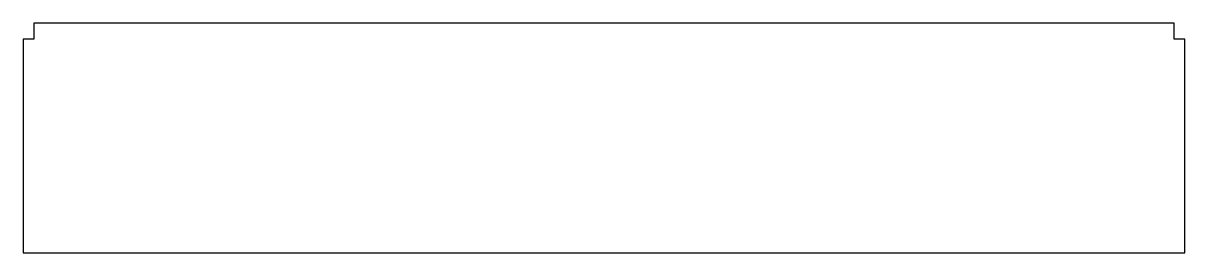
# Model space of a CAD drawing. Header units: millimetres. Extents: x -109 to 109, y -20 to 23.
import ezdxf

# ---------------------------------------------------------------- set-up
doc = ezdxf.new("R2010")
doc.units = ezdxf.units.MM

msp = doc.modelspace()

# ---------------------------------------------------------------- linework, layer by layer
at = {"color": 7, "linetype": 'Continuous', "lineweight": 25}
for p, q in [((107, 23), (-107, 23)), ((-107, 23), (-107, 20)), ((107, 20), (107, 23)), ((-107, 20), (-109, 20)), ((-109, 20), (-109, -20)), ((109, 20), (107, 20)), ((109, -20), (109, 20)), ((-109, -20), (109, -20))]:
    msp.add_line(p, q, dxfattribs=at)

doc.saveas('drawing.dxf')
